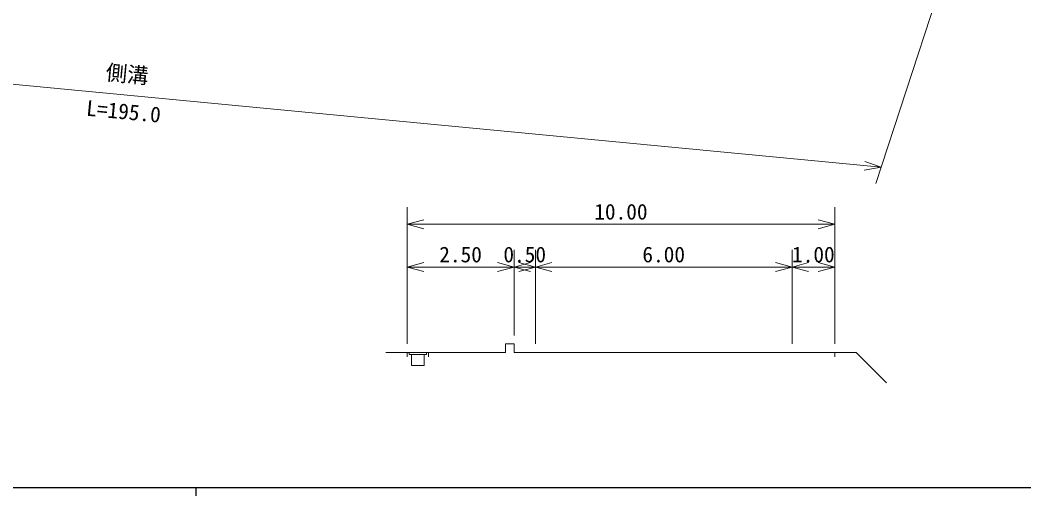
# Model space of a CAD drawing. Units: millimetres, scale not verified, with parts at other scales. Extents: x 0 to 700000, y -47500 to 447500.
# Drawn here: x 147441 to 264815, y 204000 to 259653 of the extents above; entities that cross this region are included whole.
import ezdxf
from ezdxf.enums import TextEntityAlignment as Align

# ---------------------------------------------------------------- set-up
doc = ezdxf.new("R2010")
doc.units = ezdxf.units.MM
doc.header["$LTSCALE"] = 1000
doc.layers.add('作業ﾚｲﾔ1', color=7, linetype='Continuous', lineweight=25)
doc.layers.add('作業ﾚｲﾔ3', color=7, linetype='Continuous', lineweight=13)
doc.styles.add('@ＭＳ ゴシック', font='')
doc.styles.add('ＭＳ ゴシック', font='')
doc.styles.get('@ＭＳ ゴシック').set_extended_font_data('@MS Gothic')
doc.styles.get('ＭＳ ゴシック').set_extended_font_data('MS Gothic')

msp = doc.modelspace()

# ---------------------------------------------------------------- linework, layer by layer
at = {"layer": '作業ﾚｲﾔ1', "lineweight": 13}
for p, q in [((259679, 277660), (247481, 240532)), ((248105, 242432), (71357, 259332)), ((248105, 242432), (246231, 243131)), ((246133, 242101), (248105, 242432))]:
    msp.add_line(p, q, dxfattribs=at)
at = {"layer": '作業ﾚｲﾔ1'}
for p, q in [((40000, 205000), (579000, 205000)), ((168000, 205000), (168000, 204000))]:
    msp.add_line(p, q, dxfattribs=at)
at = {"layer": '作業ﾚｲﾔ3'}
for p, q in [((192701, 221771), (192701, 237771)), ((242701, 221771), (242701, 237771)), ((194632, 236289), (192701, 235771)), ((242701, 235771), (240769, 236289)), ((192701, 235771), (242701, 235771)), ((192701, 235771), (194632, 235254)), ((240769, 235254), (242701, 235771)), ((205201, 222771), (205201, 232771)), ((207701, 221771), (207701, 232771)), ((237701, 221771), (237701, 232771)), ((194632, 231289), (192701, 230771)), ((205201, 230771), (203269, 231289)), ((207132, 231289), (205201, 230771)), ((207701, 230771), (205769, 231289)), ((209632, 231289), (207701, 230771)), ((237701, 230771), (235769, 231289)), ((239632, 231289), (237701, 230771)), ((242701, 230771), (240769, 231289)), ((192701, 230771), (205201, 230771)), ((192701, 230771), (194632, 230254)), ((203269, 230254), (205201, 230771)), ((205201, 230771), (207701, 230771)), ((205201, 230771), (207132, 230254)), ((205769, 230254), (207701, 230771)), ((207701, 230771), (237701, 230771)), ((207701, 230771), (209632, 230254)), ((235769, 230254), (237701, 230771)), ((237701, 230771), (242701, 230771)), ((237701, 230771), (239632, 230254)), ((240769, 230254), (242701, 230771)), ((192701, 220771), (190201, 220771)), ((192701, 220771), (204201, 220771)), ((192701, 220771), (192701, 220271)), ((192951, 220771), (192951, 220521)), ((194951, 220771), (194951, 220521)), ((195201, 220771), (195201, 220271)), ((204201, 221771), (204201, 220771)), ((204201, 221771), (205201, 221771)), ((205201, 221771), (205201, 220771)), ((205201, 220771), (207701, 220771)), ((207701, 220771), (237701, 220771)), ((237701, 220771), (242701, 220771)), ((242701, 220771), (242701, 220271)), ((242701, 220771), (245201, 220771)), ((245201, 220771), (248736, 217236)), ((192951, 220521), (194951, 220521)), ((193201, 220521), (193201, 219271)), ((194701, 220521), (194701, 219271)), ((193201, 219271), (194701, 219271))]:
    msp.add_line(p, q, dxfattribs=at)

# ---------------------------------------------------------------- texts
at = {"layer": '作業ﾚｲﾔ1', "style": 'ＭＳ ゴシック'}
msp.add_text('側溝', height=1833, rotation=354.538, dxfattribs=at).set_placement((159826, 251878), align=Align.BOTTOM_CENTER)
at = {"layer": '作業ﾚｲﾔ1', "style": '@ＭＳ ゴシック'}
msp.add_text('L=195.0', height=1833, rotation=354.538, dxfattribs=at).set_placement((159636, 249887), align=Align.TOP_CENTER)
at = {"layer": '作業ﾚｲﾔ3', "style": 'ＭＳ ゴシック'}
for s, p in [('10.00', (214576, 235771)), ('2.50', (196451, 230771)), ('0.50', (203951, 230771)), ('6.00', (220201, 230771)), ('1.00', (237701, 230771))]:
    msp.add_text(s, height=1833, dxfattribs=at).set_placement(p, align=Align.BOTTOM_LEFT)

doc.saveas('drawing.dxf')
